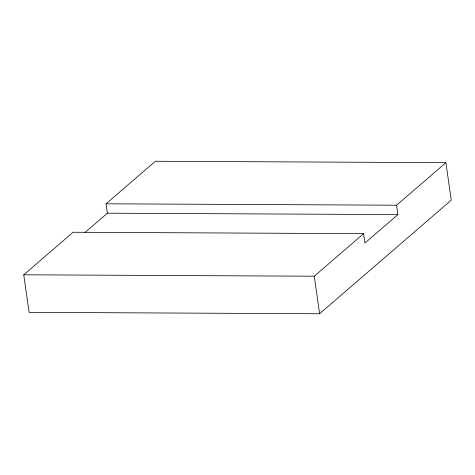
<?xml version="1.0" encoding="UTF-8"?>
<svg xmlns="http://www.w3.org/2000/svg" width="475" height="475" viewBox="0 0 475 475"><rect width="100%" height="100%" fill="white"/><g stroke="black" fill="none" stroke-linecap="round" stroke-linejoin="round"><path stroke-width="0.71" d="M23.75 274.805L73.073 232.257L363.601 233.664L364.937 243.046L397.919 214.593L396.583 205.212L445.906 162.664L451.25 200.195L319.616 313.743L29.094 312.336L23.75 274.805L314.272 276.207L363.601 233.664M85.031 232.477L107.397 213.186L106.062 203.805L155.384 161.257L445.906 162.664M106.062 203.805L396.583 205.212M107.397 213.186L397.919 214.593M314.272 276.207L319.616 313.743"/></g></svg>
